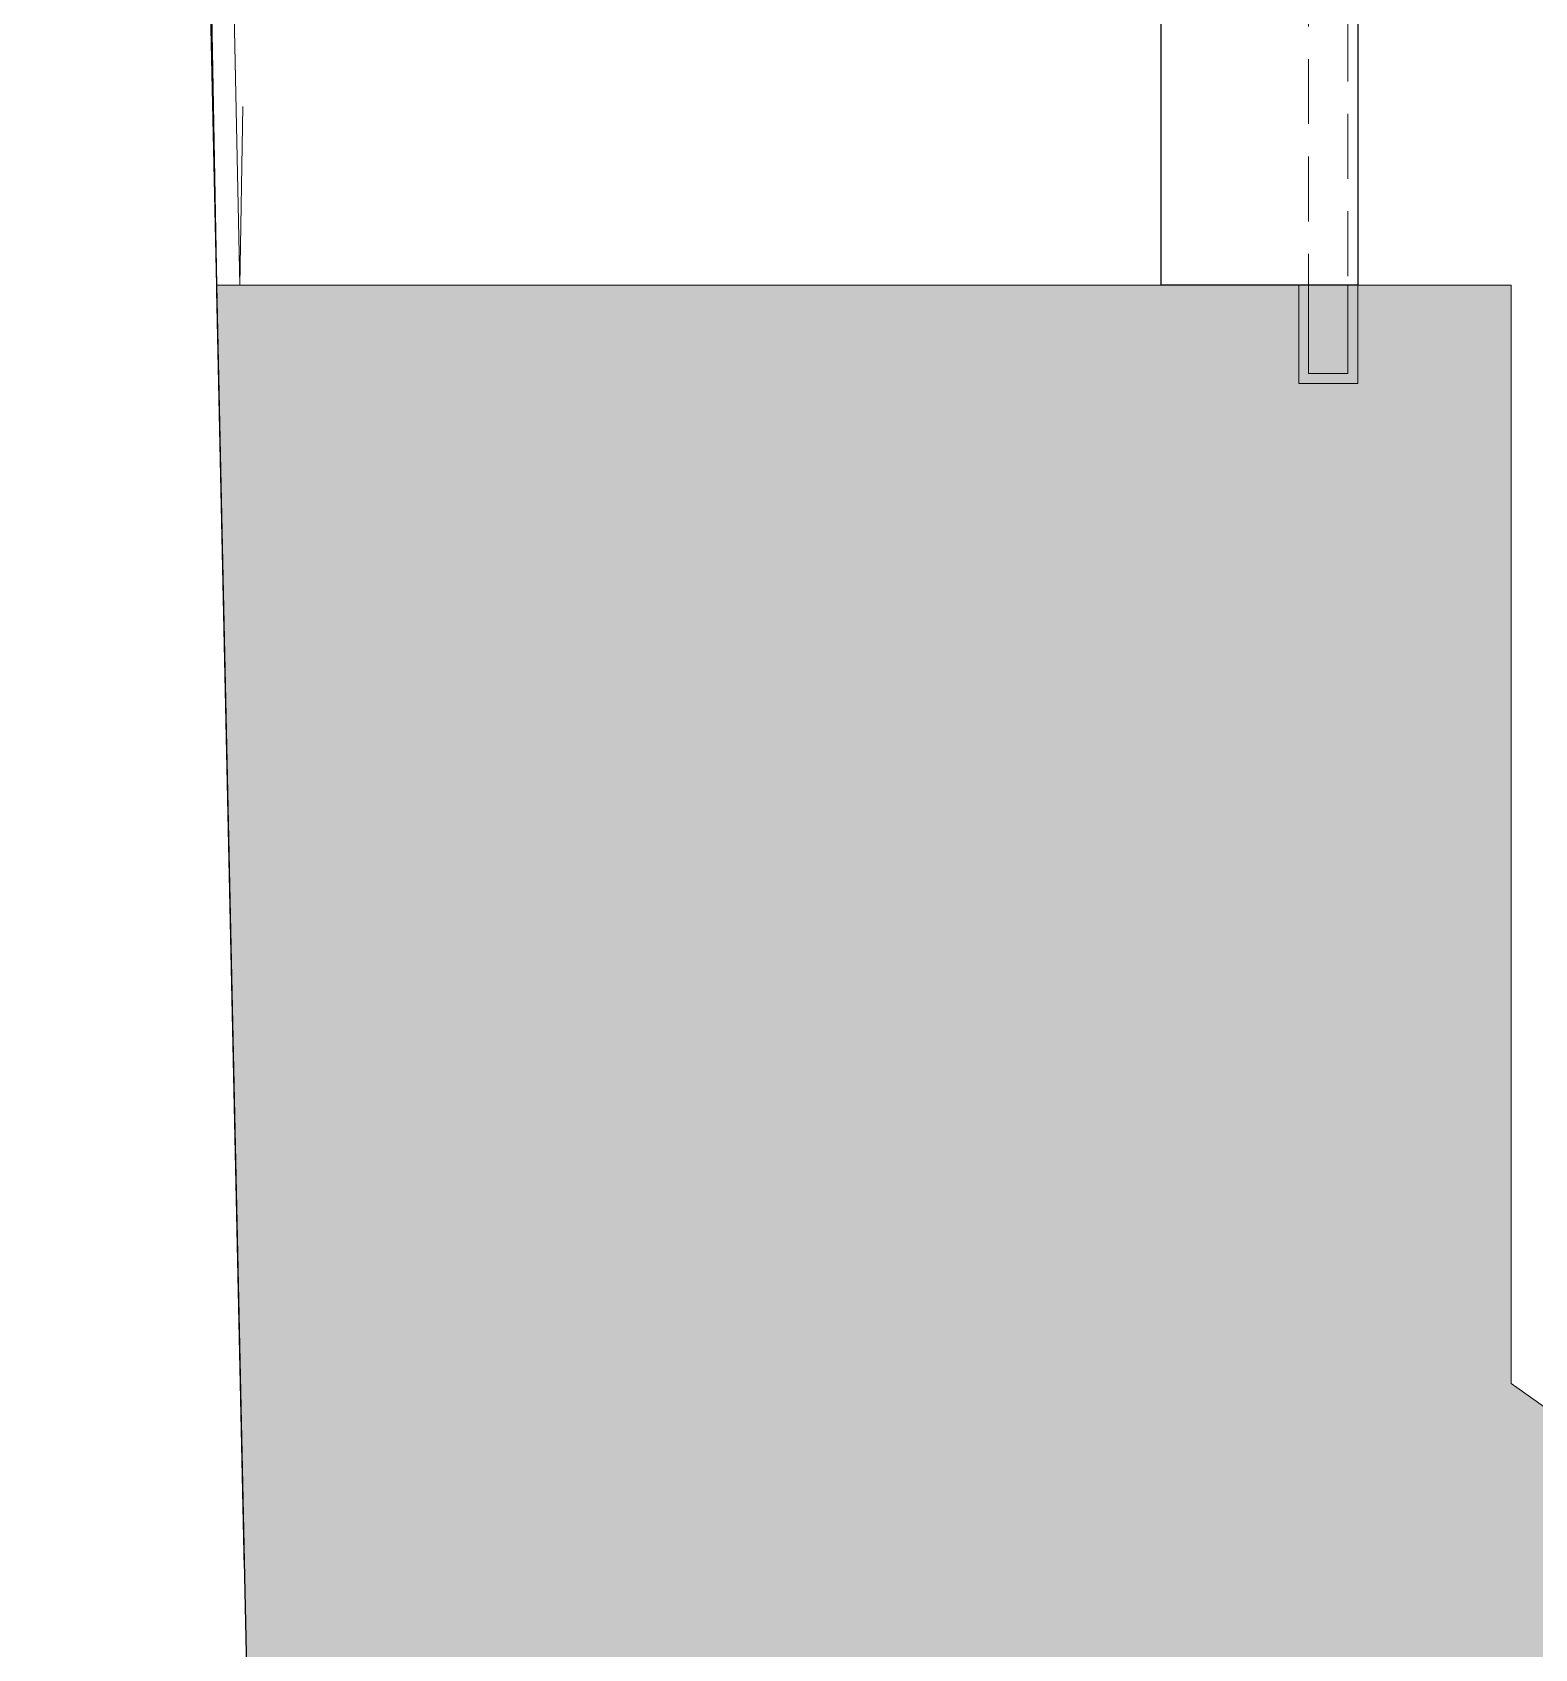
# Model space of a CAD drawing. Header units: feet. Extents: x 3021548 to 3033382, y -5395028 to -5381947.
# Drawn here: x 3022251 to 3023014, y -5387138 to -5386317 of the extents above; entities that cross this region are included whole.
import ezdxf

# ---------------------------------------------------------------- set-up
doc = ezdxf.new("R2010")
doc.units = ezdxf.units.FT
doc.header["$LTSCALE"] = 33
doc.header["$MEASUREMENT"] = 0
doc.linetypes.add('a_p6_plan_L18$0$HIDDEN', pattern=[0.375, 0.25, -0.125])
doc.linetypes.add('HIDDENX2', pattern=[0.75, 0.5, -0.25])
for name, color, linetype, lineweight in [('A-COL', 243, 'Continuous', 9), ('A-shutter', 8, 'Continuous', 18), ('column hatch', 5, 'Continuous', 0), ('LENS-DIM', 252, 'Continuous', 5), ('LENS-PARTITION', 21, 'Continuous', 25), ('rolling shutter', 1, 'Continuous', 5)]:
    doc.layers.add(name, color=color, linetype=linetype, lineweight=lineweight)
doc.layers.add('A-WALL', color=1, linetype='Continuous')
doc.layers.add('beam', color=5, linetype='Continuous')

# ---------------------------------------------------------------- blocks, each defined once
blk = doc.blocks.new('*U50')
at = {"layer": 'A-shutter', "color": 5, "ltscale": 10}
blk.add_lwpolyline([(41044151.81702385, -1561539.224195756), (41044151.81702381, -1561544.224195756), (41044196.8170238, -1561544.224196196), (41044196.81702361, -1561564.224196195), (41044151.81702361, -1561564.224195763), (41044151.81702356, -1561569.224195756), (41044201.81702357, -1561569.22419624), (41044201.81702386, -1561539.22419624)], close=True, dxfattribs=at)
at = {"layer": 'A-shutter', "color": 5, "linetype": 'HIDDENX2', "ltscale": 2}
blk.add_lwpolyline([(41040472.95578344, -1561544.224196389), (41040472.95578364, -1561564.224196389), (41044196.8170238, -1561564.224191636), (41044196.81702361, -1561544.224191635)], close=True, dxfattribs=at)
blk = doc.blocks.new('A$Cd7686a59')
at = {"layer": 'column hatch'}
h = blk.add_hatch(color=8, dxfattribs=at)
h.dxf.hatch_style = 1
h.paths.add_polyline_path([(-7944.016231683083, -3962.16384203732), (-7610.367957853712, -3455.455053814687), (-8499.672037156299, -2821.734094293788), (-8499.672037156299, -2263.734094293788), (-9007.672037156299, -2263.734094293788), (-9157.707366847431, -2263.735392296687), (-9143.551460966468, -2915.663379142061), (-9139.317361747848, -3110.658161018044)])
h.paths.add_polyline_path([(-8577.577380648814, 1370.127431008965), (-8577.577380651608, 2046.645897511393), (-9086.83091402892, 2046.64589750953), (-9086.577380651608, 1370.127431008965)])
h.paths.add_polyline_path([(-6388.682215398177, 1587.73734617792), (-6392.9593245266, 1822.411167748272), (-6900.967652946711, 1818.239167368039), (-6896.597863103263, 1578.48019666411)])
h.paths.add_polyline_path([(-6392.9593245266, 1822.411167748272), (-6397.939364911988, 2095.652993882075), (-6905.855012617074, 2086.395844368264), (-6900.967652946711, 1818.239167368039)])
h.paths.add_polyline_path([(-3381.206700241193, -6783.388680199161), (-3136.120522085577, -6412.561206463724), (-4020.758012093604, -5827.88925836049), (-4265.844190249219, -6198.716732095927)])
h.paths.add_polyline_path([(1879.999999990687, -3145.320000000298), (1879.999999990687, -2561.320000000298), (1192.7999999905, -2561.319999999367), (1192.7999999905, -3145.319999999367)])
h.paths.add_polyline_path([(1879.999999991618, 1650), (1879.999999991618, 2234), (1192.799999991432, 2234), (1192.799999991432, 1650)])
h.paths.add_polyline_path([(1879.999999989755, -9485.491965699941), (1879.999999989755, -9139.319999999367), (989.5999999893829, -9139.319999999367), (760.3840655330569, -9485.491965699941)])
at = {"layer": 'A-COL'}
for p, q in [((-9157.707395032048, -2263.734094293788), (-9139.317361747848, -3110.658161018044)), ((-9157.707395032048, -2263.734094293788), (-8499.672037156299, -2263.734094293788)), ((-9157.647589331495, -2266.48835175857), (-9143.551460966468, -2915.663379142061)), ((-8499.672037156299, -2263.734094293788), (-8499.672037156299, -2821.73409429472)), ((-8499.672037156299, -2821.734094293788), (-7610.367957853712, -3455.455053814687))]:
    blk.add_line(p, q, dxfattribs=at)
at = {"layer": 'A-WALL'}
blk.add_lwpolyline([(1649.799999997951, 1650), (1192.799999997951, 1650), (1192.799999997951, 1896.645897510461), (-8577.577380644158, 1896.645897511393), (-8577.577380642295, 1896.645897511393), (-9086.577380645089, 1896.645897511393), (-9086.82540440466, 2031.944250569679), (-9238.979302838445, 2031.887229078449), (-9224.544859065674, 1367.131617547013), (-9157.70739502553, -2263.734094293788), (-9139.317361741327, -3110.658161018044), (-7944.0216921065, -3962.172134745866), (-7937.419340115972, -3952.149341316894), (653.4797925371677, -9611.264276544565), (760.3840655414386, -9485.491965699941), (989.5999999968335, -9139.319999999367), (1649.999999996274, -9139.319999999367), (1650, 1650)], dxfattribs=at)
at = {"layer": 'beam', "linetype": 'a_p6_plan_L18$0$HIDDEN', "lineweight": 5, "ltscale": 11}
blk.add_lwpolyline([(-9145.70456640143, -2263.734094293788), (-9086.577309164217, 1369.936677205376), (-8577.577380649745, 1370.127431008965), (-8577.577380649745, -2263.734094293788)], close=True, dxfattribs=at)
at = {"layer": 'rolling shutter', "color": 4, "lineweight": 9}
for p, q in [((-9251.237039704807, 2043.626626753249), (-9157.707395032048, -2263.734094293788)), ((-9238.979302845895, 2031.887229078449), (-9145.70456640143, -2263.734094293788))]:
    blk.add_line(p, q, dxfattribs=at)
at = {"layer": 'rolling shutter', "color": 2, "rotation": 270}
blk.add_blockref('*U50', (1552961.646777933, 41041888.08293038), dxfattribs=at)

msp = doc.modelspace()

# ---------------------------------------------------------------- linework, layer by layer
at = {"layer": 'LENS-PARTITION'}
msp.add_lwpolyline([(3022824.520129185, -5382811.356832627), (3022924.520129186, -5382811.356832627), (3022924.520129186, -5386445.180881735), (3022824.520129185, -5386445.180881735)], close=True, dxfattribs=at)

# ---------------------------------------------------------------- block references
at = {"layer": 'LENS-DIM', "color": 2}
msp.add_blockref('A$Cd7686a59', (3031502.097509835, -5384181.446787441), dxfattribs=at)

doc.saveas('drawing.dxf')
